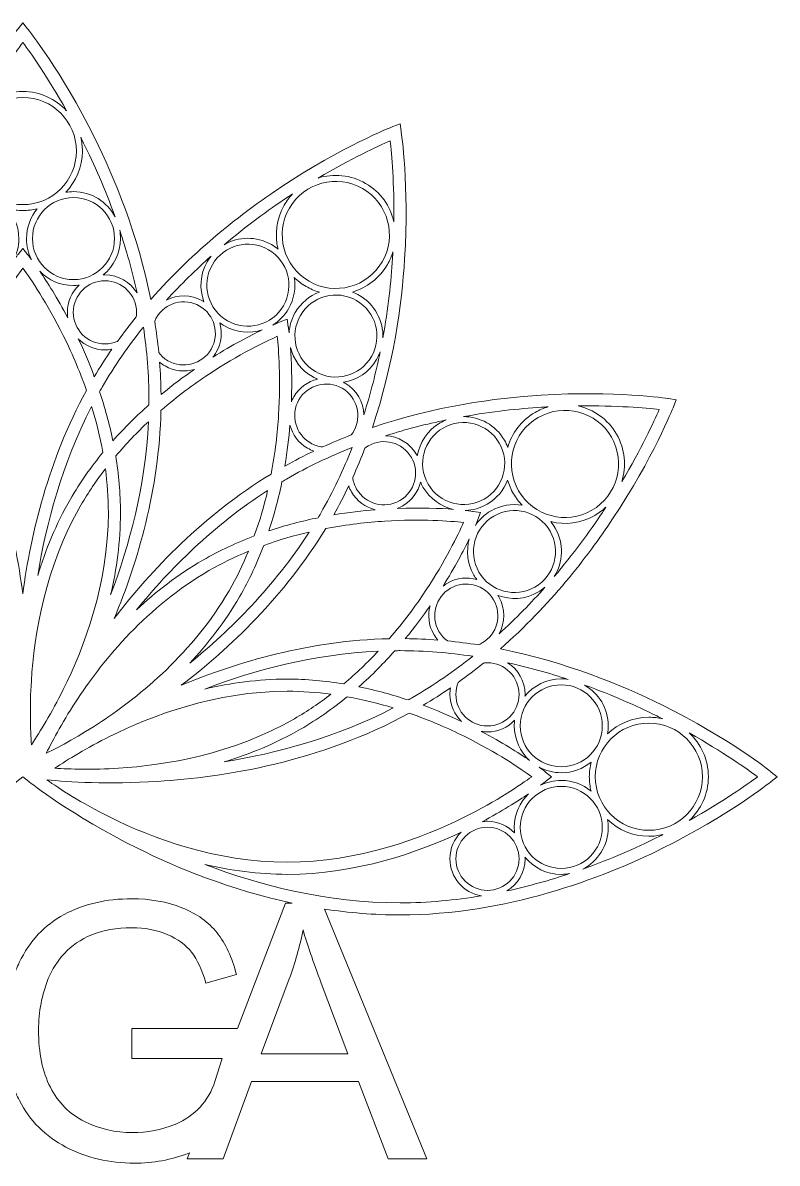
# Model space of a CAD drawing. Header units: millimetres. Extents: x -93 to 1481, y -1464 to 298.
# Drawn here: x 1068 to 1449, y -279 to 297 of the extents above; entities that cross this region are included whole.
import ezdxf

# ---------------------------------------------------------------- set-up
doc = ezdxf.new("R2010")
doc.units = ezdxf.units.MM
doc.header["$MEASUREMENT"] = 0
doc.layers.add('Layer 1', color=7, linetype='Continuous')

msp = doc.modelspace()

# ---------------------------------------------------------------- linework, layer by layer
at = {"layer": 'Layer 1', "lineweight": 0}
for points, knots in [([(1445.98, -81.58), (1445.12, -80.89), (1424.56, -64.49), (1391.06, -47.84), (1370.3, -37.53), (1341.81, -25.89), (1309.14, -19.34), (1334.16, 2.66), (1353.02, 26.99), (1365.84, 46.3), (1386.52, 77.47), (1396.13, 101.95), (1396.53, 102.98), (1396.53, 102.98), (1397.9, 106.53), (1397.9, 106.53), (1397.9, 106.53), (1394.14, 107.11), (1394.14, 107.11), (1393.05, 107.28), (1367.04, 111.21), (1329.71, 108.87), (1306.58, 107.43), (1276.08, 103.26), (1244.51, 92.6), (1255.18, 124.16), (1259.35, 154.66), (1260.79, 177.79), (1263.12, 215.13), (1259.2, 241.13), (1259.03, 242.22), (1259.03, 242.22), (1258.45, 245.99), (1258.45, 245.99), (1258.45, 245.99), (1254.9, 244.61), (1254.9, 244.61), (1253.87, 244.21), (1229.39, 234.61), (1198.22, 213.92), (1178.91, 201.1), (1154.58, 182.24), (1132.58, 157.22), (1126.03, 189.89), (1114.39, 218.39), (1104.08, 239.14), (1087.43, 272.64), (1071.02, 293.2), (1070.33, 294.06), (1070.33, 294.06), (1067.95, 297.03), (1067.95, 297.03), (1067.95, 297.03), (1065.56, 294.06), (1065.56, 294.06), (1064.87, 293.2), (1048.47, 272.64), (1031.82, 239.14), (1021.51, 218.39), (1009.87, 189.89), (1003.32, 157.22), (981.32, 182.24), (956.99, 201.1), (937.68, 213.92), (906.51, 234.61), (882.03, 244.21), (881, 244.61), (881, 244.61), (877.45, 245.99), (877.45, 245.99), (877.45, 245.99), (876.87, 242.22), (876.87, 242.22), (876.7, 241.13), (872.77, 215.13), (875.11, 177.79), (876.55, 154.66), (880.72, 124.16), (891.38, 92.6), (859.82, 103.26), (829.32, 107.43), (806.19, 108.87), (768.85, 111.21), (742.84, 107.28), (741.76, 107.11), (741.76, 107.11), (737.99, 106.53), (737.99, 106.53), (737.99, 106.53), (739.37, 102.98), (739.37, 102.98), (739.77, 101.95), (749.37, 77.47), (770.06, 46.3), (782.88, 26.99), (801.74, 2.66), (826.76, -19.34), (794.09, -25.89), (765.59, -37.53), (744.84, -47.84), (711.34, -64.49), (690.78, -80.89), (689.92, -81.58), (689.92, -81.58), (686.95, -83.97), (686.95, -83.97), (686.95, -83.97), (689.92, -86.35), (689.92, -86.35), (690.78, -87.04), (711.34, -103.45), (744.84, -120.1), (773.91, -134.54), (818.14, -151.6), (867.79, -153.61), (867.79, -153.61), (913.73, -222.32), (913.73, -222.32), (913.73, -222.32), (913.73, -277.05), (913.73, -277.05), (913.73, -277.05), (930.83, -277.05), (930.83, -277.05), (930.83, -277.05), (930.83, -222.32), (930.83, -222.32), (930.83, -222.32), (937.71, -212.38), (937.71, -212.38), (937.7, -212.95), (937.7, -213.53), (937.7, -214.12), (937.7, -225.46), (940.29, -236.21), (945.48, -246.38), (950.66, -256.55), (958.29, -264.57), (968.35, -270.44), (978.42, -276.32), (989.84, -279.26), (1002.62, -279.26), (1014.41, -279.26), (1025.4, -276.6), (1035.59, -271.28), (1045.78, -265.96), (1053.65, -258.13), (1059.2, -247.79), (1060.58, -245.22), (1061.79, -242.57), (1062.83, -239.84), (1063.8, -242.47), (1064.92, -245.03), (1066.2, -247.52), (1071.49, -257.81), (1079.32, -265.67), (1089.69, -271.1), (1100.06, -276.54), (1111.6, -279.26), (1124.29, -279.26), (1133.69, -279.26), (1142.86, -277.57), (1151.79, -274.19), (1151.93, -274.14), (1152.06, -274.08), (1152.19, -274.03), (1152.19, -274.03), (1151.03, -277.05), (1151.03, -277.05), (1151.03, -277.05), (1169.19, -277.05), (1169.19, -277.05), (1169.19, -277.05), (1183.38, -237.92), (1183.38, -237.92), (1183.38, -237.92), (1237.41, -237.92), (1237.41, -237.92), (1237.41, -237.92), (1252.49, -277.05), (1252.49, -277.05), (1252.49, -277.05), (1271.97, -277.05), (1271.97, -277.05), (1271.97, -277.05), (1220.3, -150.82), (1220.3, -150.82), (1232.58, -152.71), (1245.35, -153.8), (1258.45, -153.8), (1312, -153.8), (1360.12, -135.47), (1391.06, -120.1), (1424.56, -103.45), (1445.12, -87.04), (1445.98, -86.35), (1445.98, -86.35), (1448.95, -83.97), (1448.95, -83.97), (1448.95, -83.97), (1445.98, -81.58), (1445.98, -81.58)], [0, 0, 0, 0, 1, 1, 1, 2, 2, 2, 3, 3, 3, 4, 4, 4, 5, 5, 5, 6, 6, 6, 7, 7, 7, 8, 8, 8, 9, 9, 9, 10, 10, 10, 11, 11, 11, 12, 12, 12, 13, 13, 13, 14, 14, 14, 15, 15, 15, 16, 16, 16, 17, 17, 17, 18, 18, 18, 19, 19, 19, 20, 20, 20, 21, 21, 21, 22, 22, 22, 23, 23, 23, 24, 24, 24, 25, 25, 25, 26, 26, 26, 27, 27, 27, 28, 28, 28, 29, 29, 29, 30, 30, 30, 31, 31, 31, 32, 32, 32, 33, 33, 33, 34, 34, 34, 35, 35, 35, 36, 36, 36, 37, 37, 37, 38, 38, 38, 39, 39, 39, 40, 40, 40, 41, 41, 41, 42, 42, 42, 43, 43, 43, 44, 44, 44, 45, 45, 45, 46, 46, 46, 47, 47, 47, 48, 48, 48, 49, 49, 49, 50, 50, 50, 51, 51, 51, 52, 52, 52, 53, 53, 53, 54, 54, 54, 55, 55, 55, 56, 56, 56, 57, 57, 57, 58, 58, 58, 59, 59, 59, 60, 60, 60, 61, 61, 61, 62, 62, 62, 63, 63, 63, 64, 64, 64, 65, 65, 65, 66, 66, 66, 67, 67, 67, 67]), ([(1067.95, 287.1), (1071.95, 281.71), (1080.51, 269.59), (1090.05, 252.58), (1084.55, 258.54), (1076.68, 262.29), (1067.95, 262.29), (1059.22, 262.29), (1051.34, 258.54), (1045.84, 252.58), (1055.38, 269.59), (1063.95, 281.71), (1067.95, 287.1)], [0, 0, 0, 0, 1, 1, 1, 2, 2, 2, 3, 3, 3, 4, 4, 4, 4]), ([(1067.95, 205.14), (1053.02, 205.14), (1040.87, 217.28), (1040.87, 232.21), (1040.87, 247.14), (1053.02, 259.29), (1067.95, 259.29), (1082.88, 259.29), (1095.02, 247.14), (1095.02, 232.21), (1095.02, 217.28), (1082.88, 205.14), (1067.95, 205.14)], [0, 0, 0, 0, 1, 1, 1, 2, 2, 2, 3, 3, 3, 4, 4, 4, 4]), ([(1114.55, 199), (1110.58, 206.55), (1102.66, 211.71), (1093.54, 211.71), (1092.2, 211.71), (1090.89, 211.6), (1089.61, 211.38), (1094.81, 216.79), (1098.02, 224.13), (1098.02, 232.21), (1098.02, 234.62), (1097.73, 236.96), (1097.19, 239.21), (1097.69, 238.24), (1098.18, 237.26), (1098.67, 236.27), (1103.91, 225.72), (1109.49, 213.13), (1114.55, 199)], [0, 0, 0, 0, 1, 1, 1, 2, 2, 2, 3, 3, 3, 4, 4, 4, 5, 5, 5, 6, 6, 6, 6]), ([(1255.37, 196.44), (1253.59, 204.35), (1248.64, 211.53), (1241.08, 215.9), (1233.51, 220.27), (1224.82, 220.96), (1217.08, 218.54), (1233.85, 228.51), (1247.32, 234.72), (1253.48, 237.39), (1254.25, 230.72), (1255.61, 215.94), (1255.37, 196.44)], [0, 0, 0, 0, 1, 1, 1, 2, 2, 2, 3, 3, 3, 4, 4, 4, 4]), ([(1212.5, 166.41), (1199.57, 173.87), (1195.13, 190.46), (1202.59, 203.39), (1210.06, 216.32), (1226.65, 220.77), (1239.58, 213.3), (1252.51, 205.84), (1256.95, 189.24), (1249.49, 176.32), (1242.02, 163.39), (1225.43, 158.94), (1212.5, 166.41)], [0, 0, 0, 0, 1, 1, 1, 2, 2, 2, 3, 3, 3, 4, 4, 4, 4]), ([(1093.54, 167.26), (1082.12, 167.26), (1072.82, 176.56), (1072.82, 187.99), (1072.82, 199.42), (1082.12, 208.71), (1093.54, 208.71), (1104.97, 208.71), (1114.27, 199.42), (1114.27, 187.99), (1114.27, 176.56), (1104.97, 167.26), (1093.54, 167.26)], [0, 0, 0, 0, 1, 1, 1, 2, 2, 2, 3, 3, 3, 4, 4, 4, 4]), ([(1201.47, 208.73), (1202.39, 209.34), (1203.3, 209.94), (1204.21, 210.53), (1202.62, 208.86), (1201.2, 206.98), (1199.99, 204.89), (1195.95, 197.88), (1195.06, 189.9), (1196.87, 182.6), (1195.84, 183.47), (1194.71, 184.27), (1193.5, 184.97), (1185.88, 189.37), (1176.8, 189.04), (1169.69, 184.91), (1180.92, 194.39), (1191.83, 202.33), (1201.47, 208.73)], [0, 0, 0, 0, 1, 1, 1, 2, 2, 2, 3, 3, 3, 4, 4, 4, 5, 5, 5, 6, 6, 6, 6]), ([(1072.28, 177.48), (1071.14, 179.02), (1070.44, 179.89), (1070.33, 180.03), (1070.33, 180.03), (1067.95, 183), (1067.95, 183), (1067.95, 183), (1065.56, 180.03), (1065.56, 180.03), (1065.44, 179.87), (1064.57, 178.78), (1063.15, 176.84), (1064.92, 180.17), (1065.93, 183.96), (1065.93, 187.99), (1065.93, 193.71), (1063.9, 198.97), (1060.51, 203.07), (1062.89, 202.46), (1065.38, 202.14), (1067.95, 202.14), (1070.45, 202.14), (1072.88, 202.45), (1075.21, 203.03), (1071.84, 198.93), (1069.82, 193.69), (1069.82, 187.99), (1069.82, 184.22), (1070.71, 180.65), (1072.28, 177.48)], [0, 0, 0, 0, 1, 1, 1, 2, 2, 2, 3, 3, 3, 4, 4, 4, 5, 5, 5, 6, 6, 6, 7, 7, 7, 8, 8, 8, 9, 9, 9, 10, 10, 10, 10]), ([(1109.42, 169.67), (1109.14, 169.67), (1108.86, 169.66), (1108.58, 169.65), (1113.88, 174.01), (1117.27, 180.61), (1117.27, 187.99), (1117.27, 189.46), (1117.13, 190.89), (1116.87, 192.28), (1120.19, 182.33), (1123.21, 171.7), (1125.63, 160.53), (1122.3, 166.01), (1116.28, 169.67), (1109.42, 169.67)], [0, 0, 0, 0, 1, 1, 1, 2, 2, 2, 3, 3, 3, 4, 4, 4, 5, 5, 5, 5]), ([(1192, 182.37), (1201.9, 176.66), (1205.3, 163.96), (1199.58, 154.06), (1193.87, 144.16), (1181.17, 140.76), (1171.27, 146.48), (1161.38, 152.19), (1157.97, 164.89), (1163.69, 174.79), (1169.4, 184.68), (1182.1, 188.09), (1192, 182.37)], [0, 0, 0, 0, 1, 1, 1, 2, 2, 2, 3, 3, 3, 4, 4, 4, 4]), ([(1163.01, 179.12), (1162.31, 178.23), (1161.67, 177.29), (1161.09, 176.29), (1157.4, 169.9), (1157.03, 162.48), (1159.45, 156.06), (1159.21, 156.21), (1158.97, 156.36), (1158.73, 156.5), (1152.91, 159.86), (1146.04, 159.77), (1140.48, 156.88), (1147.86, 164.98), (1155.47, 172.39), (1163.01, 179.12)], [0, 0, 0, 0, 1, 1, 1, 2, 2, 2, 3, 3, 3, 4, 4, 4, 5, 5, 5, 5]), ([(1249.79, 137.78), (1250.13, 146.31), (1245.85, 154.75), (1237.96, 159.3), (1236.8, 159.97), (1235.6, 160.53), (1234.38, 160.98), (1241.59, 163.06), (1248.04, 167.82), (1252.09, 174.82), (1253.29, 176.9), (1254.21, 179.07), (1254.86, 181.29), (1254.81, 180.2), (1254.74, 179.11), (1254.67, 178.01), (1253.94, 166.25), (1252.48, 152.55), (1249.79, 137.78)], [0, 0, 0, 0, 1, 1, 1, 2, 2, 2, 3, 3, 3, 4, 4, 4, 5, 5, 5, 6, 6, 6, 6]), ([(1035.82, 111.22), (1039.49, 121.78), (1043.63, 131.16), (1047.48, 138.94), (1055.7, 155.49), (1063.99, 167.6), (1067.95, 173.03), (1071.9, 167.6), (1080.2, 155.49), (1088.41, 138.94), (1092.27, 131.16), (1096.4, 121.78), (1100.08, 111.22), (1080.88, 76.14), (1071.95, 38.94), (1067.95, 8.46), (1063.95, 38.94), (1055.02, 76.14), (1035.82, 111.22)], [0, 0, 0, 0, 1, 1, 1, 2, 2, 2, 3, 3, 3, 4, 4, 4, 5, 5, 5, 6, 6, 6, 6]), ([(1090.46, 150.71), (1090.46, 149.78), (1090.53, 148.86), (1090.66, 147.97), (1085.36, 157.96), (1080.3, 165.95), (1076.56, 171.45), (1080.87, 167.02), (1086.89, 164.26), (1093.54, 164.26), (1094.5, 164.26), (1095.43, 164.33), (1096.36, 164.44), (1092.73, 160.98), (1090.46, 156.11), (1090.46, 150.71)], [0, 0, 0, 0, 1, 1, 1, 2, 2, 2, 3, 3, 3, 4, 4, 4, 5, 5, 5, 5]), ([(1205.03, 168.33), (1206.78, 166.62), (1208.78, 165.09), (1211, 163.81), (1213.17, 162.56), (1215.43, 161.61), (1217.74, 160.95), (1212.77, 159.08), (1208.4, 155.56), (1205.55, 150.62), (1203.66, 147.35), (1202.65, 143.82), (1202.43, 140.29), (1202.21, 142.19), (1202.04, 143.29), (1202.01, 143.47), (1202.01, 143.47), (1201.43, 147.23), (1201.43, 147.23), (1201.43, 147.23), (1197.88, 145.85), (1197.88, 145.85), (1197.7, 145.78), (1196.4, 145.27), (1194.2, 144.3), (1197.4, 146.29), (1200.17, 149.07), (1202.18, 152.56), (1205.04, 157.52), (1205.91, 163.09), (1205.03, 168.33)], [0, 0, 0, 0, 1, 1, 1, 2, 2, 2, 3, 3, 3, 4, 4, 4, 5, 5, 5, 6, 6, 6, 7, 7, 7, 8, 8, 8, 9, 9, 9, 10, 10, 10, 10]), ([(1125.23, 148.52), (1121.98, 144.51), (1118.8, 140.35), (1115.72, 136.05), (1113.79, 135.21), (1111.66, 134.75), (1109.42, 134.75), (1100.62, 134.75), (1093.46, 141.91), (1093.46, 150.71), (1093.46, 159.51), (1100.62, 166.67), (1109.42, 166.67), (1118.22, 166.67), (1125.38, 159.51), (1125.38, 150.71), (1125.38, 149.97), (1125.33, 149.24), (1125.23, 148.52)], [0, 0, 0, 0, 1, 1, 1, 2, 2, 2, 3, 3, 3, 4, 4, 4, 5, 5, 5, 6, 6, 6, 6]), ([(1215.73, 120.81), (1205.83, 126.52), (1202.43, 139.22), (1208.15, 149.12), (1213.86, 159.02), (1226.56, 162.42), (1236.46, 156.7), (1246.35, 150.99), (1249.76, 138.29), (1244.04, 128.39), (1238.33, 118.5), (1225.63, 115.09), (1215.73, 120.81)], [0, 0, 0, 0, 1, 1, 1, 2, 2, 2, 3, 3, 3, 4, 4, 4, 4]), ([(1163.07, 132.1), (1158.67, 124.47), (1148.89, 121.85), (1141.27, 126.25), (1139.4, 127.33), (1137.83, 128.74), (1136.6, 130.35), (1136.07, 135.75), (1135.38, 141.06), (1134.55, 146.29), (1134.8, 146.89), (1135.09, 147.48), (1135.43, 148.06), (1139.83, 155.68), (1149.61, 158.3), (1157.23, 153.9), (1164.85, 149.5), (1167.47, 139.72), (1163.07, 132.1)], [0, 0, 0, 0, 1, 1, 1, 2, 2, 2, 3, 3, 3, 4, 4, 4, 5, 5, 5, 6, 6, 6, 6]), ([(1167.42, 145.43), (1168.17, 144.88), (1168.95, 144.35), (1169.77, 143.88), (1175.77, 140.42), (1182.66, 139.88), (1188.78, 141.81), (1182.68, 138.89), (1173.93, 134.34), (1163.87, 128.01), (1164.53, 128.81), (1165.14, 129.67), (1165.67, 130.6), (1168.37, 135.27), (1168.84, 140.62), (1167.42, 145.43)], [0, 0, 0, 0, 1, 1, 1, 2, 2, 2, 3, 3, 3, 4, 4, 4, 5, 5, 5, 5]), ([(1131.66, 106.53), (1131.66, 105.67), (1131.66, 104.81), (1131.65, 103.94), (1125.55, 98.54), (1119.38, 92.5), (1113.44, 85.83), (1111.64, 94.58), (1109.32, 102.89), (1106.74, 110.62), (1107.16, 111.37), (1107.59, 112.12), (1108.02, 112.87), (1114.31, 123.77), (1121.36, 133.89), (1128.83, 143.24), (1130.62, 131.41), (1131.66, 119.12), (1131.66, 106.53)], [0, 0, 0, 0, 1, 1, 1, 2, 2, 2, 3, 3, 3, 4, 4, 4, 5, 5, 5, 6, 6, 6, 6]), ([(1137.72, 101.13), (1146.18, 108.45), (1154.45, 114.5), (1161.68, 119.31), (1177.07, 129.53), (1190.31, 135.88), (1196.45, 138.6), (1197.16, 131.92), (1198.29, 117.28), (1197.13, 98.84), (1196.58, 90.18), (1195.47, 79.99), (1193.36, 69), (1159.2, 48.23), (1132.87, 20.48), (1114.16, -3.92), (1125.94, 24.48), (1136.81, 61.16), (1137.72, 101.13)], [0, 0, 0, 0, 1, 1, 1, 2, 2, 2, 3, 3, 3, 4, 4, 4, 5, 5, 5, 6, 6, 6, 6]), ([(1095.98, 137.35), (1099.42, 133.89), (1104.17, 131.75), (1109.42, 131.75), (1110.62, 131.75), (1111.8, 131.87), (1112.94, 132.08), (1109.86, 127.6), (1106.89, 122.98), (1104.06, 118.2), (1101.45, 125.2), (1098.69, 131.62), (1095.98, 137.35)], [0, 0, 0, 0, 1, 1, 1, 2, 2, 2, 3, 3, 3, 4, 4, 4, 4]), ([(1203.58, 105.54), (1203.99, 116.85), (1203.61, 126.29), (1203.11, 132.93), (1204.63, 126.94), (1208.47, 121.54), (1214.23, 118.21), (1215.06, 117.73), (1215.9, 117.32), (1216.75, 116.95), (1211.88, 115.77), (1207.48, 112.69), (1204.78, 108.02), (1204.32, 107.21), (1203.92, 106.38), (1203.58, 105.54)], [0, 0, 0, 0, 1, 1, 1, 2, 2, 2, 3, 3, 3, 4, 4, 4, 5, 5, 5, 5]), ([(1240.16, 98.93), (1240.01, 105.34), (1236.63, 111.53), (1230.68, 114.96), (1230.44, 115.1), (1230.19, 115.23), (1229.95, 115.36), (1236.72, 116.48), (1242.95, 120.5), (1246.64, 126.89), (1247.37, 128.16), (1247.97, 129.47), (1248.44, 130.81), (1246.34, 120.53), (1243.64, 109.81), (1240.16, 98.93)], [0, 0, 0, 0, 1, 1, 1, 2, 2, 2, 3, 3, 3, 4, 4, 4, 5, 5, 5, 5]), ([(1154.6, 121.9), (1149.32, 118.25), (1143.62, 114.01), (1137.76, 109.17), (1137.69, 114.71), (1137.44, 120.19), (1137.01, 125.6), (1137.86, 124.88), (1138.78, 124.23), (1139.77, 123.66), (1144.44, 120.96), (1149.79, 120.49), (1154.6, 121.9)], [0, 0, 0, 0, 1, 1, 1, 2, 2, 2, 3, 3, 3, 4, 4, 4, 4]), ([(1235.03, 90.55), (1234.66, 89.91), (1234.24, 89.31), (1233.8, 88.74), (1228.98, 86.88), (1224.15, 84.87), (1219.33, 82.68), (1217.24, 82.93), (1215.16, 83.59), (1213.22, 84.71), (1205.6, 89.11), (1202.98, 98.89), (1207.38, 106.52), (1211.78, 114.14), (1221.56, 116.76), (1229.18, 112.36), (1236.81, 107.96), (1239.43, 98.18), (1235.03, 90.55)], [0, 0, 0, 0, 1, 1, 1, 2, 2, 2, 3, 3, 3, 4, 4, 4, 5, 5, 5, 6, 6, 6, 6]), ([(1318.32, 60.58), (1310.86, 73.51), (1315.3, 90.11), (1328.23, 97.57), (1341.16, 105.03), (1357.75, 100.59), (1365.22, 87.66), (1372.68, 74.73), (1368.24, 58.14), (1355.31, 50.67), (1342.38, 43.21), (1325.79, 47.66), (1318.32, 60.58)], [0, 0, 0, 0, 1, 1, 1, 2, 2, 2, 3, 3, 3, 4, 4, 4, 4]), ([(1108.36, 79.86), (1102.47, 72.68), (1096.9, 64.83), (1091.97, 56.29), (1084.66, 43.63), (1079.35, 30.49), (1075.49, 17.75), (1079.73, 43.98), (1087.77, 74.16), (1102.71, 103.14), (1104.95, 95.81), (1106.9, 88.01), (1108.36, 79.86)], [0, 0, 0, 0, 1, 1, 1, 2, 2, 2, 3, 3, 3, 4, 4, 4, 4]), ([(1329.93, 102.76), (1331.03, 102.83), (1332.12, 102.89), (1333.21, 102.95), (1330.99, 102.29), (1328.82, 101.37), (1326.73, 100.17), (1319.72, 96.12), (1314.96, 89.65), (1312.89, 82.42), (1312.42, 83.7), (1311.85, 84.95), (1311.15, 86.16), (1306.75, 93.79), (1298.72, 98.04), (1290.49, 98.02), (1304.96, 100.61), (1318.38, 102.03), (1329.93, 102.76)], [0, 0, 0, 0, 1, 1, 1, 2, 2, 2, 3, 3, 3, 4, 4, 4, 5, 5, 5, 6, 6, 6, 6]), ([(1389.3, 101.57), (1386.64, 95.41), (1380.42, 81.93), (1370.46, 65.16), (1372.88, 72.91), (1372.18, 81.6), (1367.82, 89.16), (1363.45, 96.72), (1356.27, 101.67), (1348.36, 103.45), (1367.86, 103.69), (1382.64, 102.34), (1389.3, 101.57)], [0, 0, 0, 0, 1, 1, 1, 2, 2, 2, 3, 3, 3, 4, 4, 4, 4]), ([(1114.87, 78.12), (1120.21, 84.45), (1125.8, 90.22), (1131.4, 95.45), (1129.85, 62.88), (1121.72, 32.72), (1112.28, 7.9), (1115.31, 20.86), (1117.27, 34.89), (1117.27, 49.51), (1117.27, 59.37), (1116.38, 68.95), (1114.87, 78.12)], [0, 0, 0, 0, 1, 1, 1, 2, 2, 2, 3, 3, 3, 4, 4, 4, 4]), ([(1202.88, 93.68), (1204.13, 88.97), (1207.18, 84.74), (1211.72, 82.11), (1212.76, 81.51), (1213.84, 81.02), (1214.94, 80.64), (1210.03, 78.3), (1205.15, 75.78), (1200.31, 73.06), (1201.55, 80.42), (1202.36, 87.37), (1202.88, 93.68)], [0, 0, 0, 0, 1, 1, 1, 2, 2, 2, 3, 3, 3, 4, 4, 4, 4]), ([(1278.74, 94.85), (1272.35, 91.16), (1268.32, 84.92), (1267.2, 78.15), (1267.07, 78.4), (1266.94, 78.65), (1266.8, 78.89), (1263.44, 84.71), (1257.44, 88.07), (1251.18, 88.35), (1261.63, 91.67), (1271.92, 94.29), (1281.82, 96.34), (1280.77, 95.92), (1279.74, 95.43), (1278.74, 94.85)], [0, 0, 0, 0, 1, 1, 1, 2, 2, 2, 3, 3, 3, 4, 4, 4, 5, 5, 5, 5]), ([(1300.96, 56.35), (1291.07, 50.64), (1278.37, 54.04), (1272.65, 63.94), (1266.94, 73.84), (1270.34, 86.54), (1280.24, 92.25), (1290.14, 97.96), (1302.84, 94.56), (1308.55, 84.66), (1314.26, 74.77), (1310.86, 62.07), (1300.96, 56.35)], [0, 0, 0, 0, 1, 1, 1, 2, 2, 2, 3, 3, 3, 4, 4, 4, 4]), ([(1258.36, 55.59), (1250.74, 51.19), (1240.96, 53.81), (1236.56, 61.43), (1235.48, 63.3), (1234.82, 65.3), (1234.56, 67.31), (1236.8, 72.25), (1238.86, 77.2), (1240.75, 82.14), (1241.27, 82.53), (1241.82, 82.9), (1242.4, 83.23), (1250.02, 87.64), (1259.8, 85.01), (1264.2, 77.39), (1268.6, 69.77), (1265.98, 59.99), (1258.36, 55.59)], [0, 0, 0, 0, 1, 1, 1, 2, 2, 2, 3, 3, 3, 4, 4, 4, 5, 5, 5, 6, 6, 6, 6]), ([(1198.84, 65.15), (1199.58, 65.59), (1200.32, 66.03), (1201.07, 66.46), (1211.97, 72.76), (1223.14, 77.99), (1234.27, 82.36), (1229.91, 71.22), (1224.67, 60.05), (1218.38, 49.15), (1217.95, 48.4), (1217.51, 47.66), (1217.07, 46.92), (1209.08, 45.29), (1200.73, 43.15), (1192.25, 40.33), (1195.06, 48.81), (1197.21, 57.17), (1198.84, 65.15)], [0, 0, 0, 0, 1, 1, 1, 2, 2, 2, 3, 3, 3, 4, 4, 4, 5, 5, 5, 6, 6, 6, 6]), ([(1072.25, -35.58), (1073.72, -12.29), (1079.26, 22.03), (1097.27, 53.23), (1101.05, 59.78), (1105.23, 65.92), (1109.65, 71.65), (1110.6, 64.48), (1111.15, 57.07), (1111.15, 49.51), (1111.15, 13.48), (1098.79, -19.01), (1088.41, -39.91), (1082.54, -51.75), (1076.63, -61.31), (1072.28, -67.79), (1071.76, -60.01), (1071.42, -48.77), (1072.25, -35.58)], [0, 0, 0, 0, 1, 1, 1, 2, 2, 2, 3, 3, 3, 4, 4, 4, 5, 5, 5, 6, 6, 6, 6]), ([(1268.8, 64.96), (1269.16, 64.11), (1269.58, 63.26), (1270.05, 62.44), (1273.51, 56.45), (1279.21, 52.54), (1285.49, 51.15), (1278.74, 51.67), (1268.89, 52.1), (1257.01, 51.65), (1257.98, 52.01), (1258.94, 52.45), (1259.86, 52.99), (1264.53, 55.69), (1267.62, 60.09), (1268.8, 64.96)], [0, 0, 0, 0, 1, 1, 1, 2, 2, 2, 3, 3, 3, 4, 4, 4, 5, 5, 5, 5]), ([(1315.72, 59.08), (1316.98, 56.92), (1318.46, 54.97), (1320.13, 53.24), (1314.9, 54.11), (1309.35, 53.24), (1304.41, 50.39), (1301.14, 48.51), (1298.5, 45.95), (1296.54, 43.01), (1297.3, 44.76), (1297.71, 45.8), (1297.77, 45.96), (1297.77, 45.96), (1299.15, 49.51), (1299.15, 49.51), (1299.15, 49.51), (1295.38, 50.1), (1295.38, 50.1), (1295.19, 50.13), (1293.81, 50.33), (1291.42, 50.6), (1295.19, 50.72), (1298.98, 51.74), (1302.46, 53.76), (1307.42, 56.62), (1310.95, 61.01), (1312.81, 65.99), (1313.48, 63.63), (1314.44, 61.31), (1315.72, 59.08)], [0, 0, 0, 0, 1, 1, 1, 2, 2, 2, 3, 3, 3, 4, 4, 4, 5, 5, 5, 6, 6, 6, 7, 7, 7, 8, 8, 8, 9, 9, 9, 10, 10, 10, 10]), ([(1184.86, 37.71), (1176.17, 34.43), (1167.42, 30.41), (1158.89, 25.49), (1146.22, 18.18), (1135.05, 9.46), (1125.34, 0.35), (1142.12, 20.94), (1164.18, 43.06), (1191.61, 60.69), (1189.88, 53.23), (1187.67, 45.5), (1184.86, 37.71)], [0, 0, 0, 0, 1, 1, 1, 2, 2, 2, 3, 3, 3, 4, 4, 4, 4]), ([(1233.96, 59.93), (1236.65, 55.26), (1241.05, 52.17), (1245.92, 50.99), (1239.53, 50.48), (1232.47, 49.65), (1224.97, 48.39), (1227.69, 53.22), (1230.21, 58.09), (1232.54, 62.99), (1232.92, 61.95), (1233.38, 60.92), (1233.96, 59.93)], [0, 0, 0, 0, 1, 1, 1, 2, 2, 2, 3, 3, 3, 4, 4, 4, 4]), ([(1298.32, 19.48), (1292.61, 29.38), (1296.01, 42.08), (1305.91, 47.79), (1315.8, 53.51), (1328.5, 50.1), (1334.22, 40.21), (1339.93, 30.31), (1336.53, 17.61), (1326.63, 11.9), (1316.73, 6.18), (1304.03, 9.58), (1298.32, 19.48)], [0, 0, 0, 0, 1, 1, 1, 2, 2, 2, 3, 3, 3, 4, 4, 4, 4]), ([(1336.3, 17.15), (1340.86, 24.37), (1341.37, 33.82), (1336.82, 41.71), (1336.15, 42.87), (1335.39, 43.95), (1334.56, 44.95), (1341.85, 43.15), (1349.81, 44.04), (1356.81, 48.08), (1358.89, 49.28), (1360.77, 50.7), (1362.45, 52.29), (1361.86, 51.38), (1361.26, 50.47), (1360.65, 49.55), (1354.13, 39.74), (1346.02, 28.6), (1336.3, 17.15)], [0, 0, 0, 0, 1, 1, 1, 2, 2, 2, 3, 3, 3, 4, 4, 4, 5, 5, 5, 6, 6, 6, 6]), ([(1220.92, 41.45), (1231.91, 43.55), (1242.1, 44.66), (1250.76, 45.21), (1269.2, 46.37), (1283.84, 45.24), (1290.52, 44.53), (1287.79, 38.39), (1281.45, 25.15), (1271.23, 9.76), (1266.42, 2.53), (1260.36, -5.74), (1253.05, -14.2), (1213.07, -15.11), (1176.39, -25.97), (1148, -37.75), (1172.39, -19.05), (1200.14, 7.28), (1220.92, 41.45)], [0, 0, 0, 0, 1, 1, 1, 2, 2, 2, 3, 3, 3, 4, 4, 4, 5, 5, 5, 6, 6, 6, 6]), ([(1189.63, 32.95), (1197.42, 35.75), (1205.14, 37.96), (1212.6, 39.69), (1194.98, 12.26), (1172.86, -9.79), (1152.27, -26.57), (1161.38, -16.86), (1170.09, -5.69), (1177.41, 6.97), (1182.33, 15.5), (1186.35, 24.25), (1189.63, 32.95)], [0, 0, 0, 0, 1, 1, 1, 2, 2, 2, 3, 3, 3, 4, 4, 4, 4]), ([(1293.45, 36.29), (1291.77, 30.34), (1292.4, 23.75), (1295.72, 17.98), (1296.2, 17.16), (1296.72, 16.38), (1297.28, 15.63), (1292.47, 17.05), (1287.11, 16.58), (1282.44, 13.88), (1281.63, 13.41), (1280.88, 12.89), (1280.17, 12.33), (1286.17, 21.92), (1290.56, 30.29), (1293.45, 36.29)], [0, 0, 0, 0, 1, 1, 1, 2, 2, 2, 3, 3, 3, 4, 4, 4, 5, 5, 5, 5]), ([(1095.87, -44.22), (1108.79, -24.78), (1130.74, 2.17), (1161.95, 20.19), (1168.49, 23.97), (1175.18, 27.19), (1181.87, 29.95), (1179.11, 23.26), (1175.89, 16.58), (1172.11, 10.03), (1154.09, -21.18), (1127.14, -43.13), (1107.7, -56.05), (1096.7, -63.36), (1086.79, -68.68), (1079.8, -72.12), (1083.23, -65.13), (1088.56, -55.22), (1095.87, -44.22)], [0, 0, 0, 0, 1, 1, 1, 2, 2, 2, 3, 3, 3, 4, 4, 4, 5, 5, 5, 6, 6, 6, 6]), ([(1299.9, -16.37), (1299.26, -16.74), (1298.6, -17.06), (1297.93, -17.33), (1292.83, -16.52), (1287.64, -15.85), (1282.37, -15.33), (1280.68, -14.07), (1279.22, -12.46), (1278.1, -10.52), (1273.7, -2.9), (1276.32, 6.88), (1283.94, 11.28), (1291.56, 15.68), (1301.35, 13.06), (1305.75, 5.44), (1310.15, -2.18), (1307.53, -11.97), (1299.9, -16.37)], [0, 0, 0, 0, 1, 1, 1, 2, 2, 2, 3, 3, 3, 4, 4, 4, 5, 5, 5, 6, 6, 6, 6]), ([(1308.54, -11.67), (1311.61, -6.05), (1311.78, 0.99), (1308.34, 6.94), (1308.2, 7.18), (1308.06, 7.42), (1307.91, 7.65), (1314.33, 5.24), (1321.74, 5.61), (1328.13, 9.3), (1329.4, 10.03), (1330.57, 10.87), (1331.65, 11.79), (1324.69, 3.93), (1316.99, -3.99), (1308.54, -11.67)], [0, 0, 0, 0, 1, 1, 1, 2, 2, 2, 3, 3, 3, 4, 4, 4, 5, 5, 5, 5]), ([(1275.5, -12.02), (1276.1, -13.07), (1276.79, -14.03), (1277.55, -14.91), (1272.13, -14.48), (1266.64, -14.22), (1261.09, -14.16), (1265.85, -8.4), (1270.02, -2.79), (1273.63, 2.41), (1272.36, -2.29), (1272.88, -7.48), (1275.5, -12.02)], [0, 0, 0, 0, 1, 1, 1, 2, 2, 2, 3, 3, 3, 4, 4, 4, 4]), ([(1247.37, -20.52), (1242.14, -26.12), (1236.36, -31.71), (1230.04, -37.05), (1220.87, -35.54), (1211.28, -34.64), (1201.43, -34.64), (1186.81, -34.64), (1172.78, -36.61), (1159.82, -39.64), (1184.64, -30.2), (1214.8, -22.07), (1247.37, -20.52)], [0, 0, 0, 0, 1, 1, 1, 2, 2, 2, 3, 3, 3, 4, 4, 4, 4]), ([(1237.74, -38.47), (1244.42, -32.54), (1250.46, -26.37), (1255.86, -20.27), (1256.72, -20.26), (1257.58, -20.25), (1258.45, -20.25), (1271.04, -20.25), (1283.32, -21.3), (1295.15, -23.09), (1285.8, -30.55), (1275.69, -37.6), (1264.78, -43.9), (1264.04, -44.33), (1263.29, -44.75), (1262.53, -45.18), (1254.81, -42.59), (1246.5, -40.27), (1237.74, -38.47)], [0, 0, 0, 0, 1, 1, 1, 2, 2, 2, 3, 3, 3, 4, 4, 4, 5, 5, 5, 6, 6, 6, 6]), ([(1302.63, -26.39), (1311.43, -26.39), (1318.59, -33.55), (1318.59, -42.35), (1318.59, -51.16), (1311.43, -58.32), (1302.63, -58.32), (1293.83, -58.32), (1286.67, -51.16), (1286.67, -42.35), (1286.67, -40.2), (1287.1, -38.14), (1287.88, -36.26), (1292.29, -33.11), (1296.55, -29.85), (1300.65, -26.52), (1301.3, -26.44), (1301.96, -26.39), (1302.63, -26.39)], [0, 0, 0, 0, 1, 1, 1, 2, 2, 2, 3, 3, 3, 4, 4, 4, 5, 5, 5, 6, 6, 6, 6]), ([(1321.57, -43.19), (1321.58, -42.91), (1321.59, -42.64), (1321.59, -42.35), (1321.59, -35.64), (1318.08, -29.73), (1312.79, -26.36), (1323.5, -28.7), (1333.72, -31.58), (1343.32, -34.75), (1342.2, -34.59), (1341.07, -34.5), (1339.91, -34.5), (1332.53, -34.5), (1325.92, -37.89), (1321.57, -43.19)], [0, 0, 0, 0, 1, 1, 1, 2, 2, 2, 3, 3, 3, 4, 4, 4, 5, 5, 5, 5]), ([(1283.97, -39), (1283.77, -40.09), (1283.67, -41.21), (1283.67, -42.35), (1283.67, -47.75), (1285.93, -52.62), (1289.56, -56.08), (1283.76, -53.33), (1277.24, -50.51), (1270.12, -47.85), (1274.88, -45.03), (1279.5, -42.07), (1283.97, -39)], [0, 0, 0, 0, 1, 1, 1, 2, 2, 2, 3, 3, 3, 4, 4, 4, 4]), ([(1339.91, -78.95), (1328.48, -78.95), (1319.18, -69.66), (1319.18, -58.23), (1319.18, -46.8), (1328.48, -37.5), (1339.91, -37.5), (1351.33, -37.5), (1360.63, -46.8), (1360.63, -58.23), (1360.63, -69.66), (1351.33, -78.95), (1339.91, -78.95)], [0, 0, 0, 0, 1, 1, 1, 2, 2, 2, 3, 3, 3, 4, 4, 4, 4]), ([(1391.13, -54.72), (1388.88, -54.19), (1386.54, -53.89), (1384.13, -53.89), (1376.03, -53.89), (1368.68, -57.12), (1363.27, -62.34), (1363.5, -61), (1363.63, -59.63), (1363.63, -58.23), (1363.63, -49.43), (1358.81, -41.73), (1351.67, -37.64), (1365.5, -42.62), (1377.83, -48.1), (1388.19, -53.25), (1389.18, -53.74), (1390.16, -54.23), (1391.13, -54.72)], [0, 0, 0, 0, 1, 1, 1, 2, 2, 2, 3, 3, 3, 4, 4, 4, 5, 5, 5, 6, 6, 6, 6]), ([(1201.43, -40.76), (1208.99, -40.76), (1216.39, -41.31), (1223.57, -42.27), (1217.83, -46.69), (1211.7, -50.86), (1205.15, -54.64), (1173.94, -72.66), (1139.63, -78.19), (1116.33, -79.66), (1103.15, -80.49), (1091.91, -80.15), (1084.13, -79.63), (1090.61, -75.29), (1100.17, -69.38), (1112, -63.51), (1132.91, -53.13), (1165.4, -40.76), (1201.43, -40.76)], [0, 0, 0, 0, 1, 1, 1, 2, 2, 2, 3, 3, 3, 4, 4, 4, 5, 5, 5, 6, 6, 6, 6]), ([(1208.21, -59.94), (1216.74, -55.02), (1224.59, -49.45), (1231.78, -43.56), (1239.93, -45.02), (1247.73, -46.97), (1255.05, -49.21), (1226.08, -64.15), (1195.89, -72.19), (1169.67, -76.42), (1182.41, -72.57), (1195.55, -67.25), (1208.21, -59.94)], [0, 0, 0, 0, 1, 1, 1, 2, 2, 2, 3, 3, 3, 4, 4, 4, 4]), ([(1136.15, -86.31), (1169.47, -84.23), (1218.06, -76.51), (1263.13, -51.84), (1273.7, -55.51), (1283.08, -59.65), (1290.86, -63.51), (1307.41, -71.72), (1319.52, -80.01), (1324.95, -83.97), (1319.52, -87.92), (1307.41, -96.22), (1290.86, -104.43), (1269.95, -114.81), (1237.47, -127.17), (1201.43, -127.17), (1165.4, -127.17), (1132.91, -114.81), (1112, -104.43), (1097.42, -97.19), (1086.28, -89.89), (1080.13, -85.55), (1090.81, -86.6), (1110.88, -87.89), (1136.15, -86.31)], [0, 0, 0, 0, 1, 1, 1, 2, 2, 2, 3, 3, 3, 4, 4, 4, 5, 5, 5, 6, 6, 6, 7, 7, 7, 8, 8, 8, 8]), ([(1302.63, -61.32), (1308.02, -61.32), (1312.9, -59.05), (1316.35, -55.42), (1316.24, -56.34), (1316.18, -57.28), (1316.18, -58.23), (1316.18, -65.15), (1319.16, -71.38), (1323.9, -75.72), (1318.32, -71.9), (1310, -66.6), (1299.49, -61.05), (1300.51, -61.22), (1301.56, -61.32), (1302.63, -61.32)], [0, 0, 0, 0, 1, 1, 1, 2, 2, 2, 3, 3, 3, 4, 4, 4, 5, 5, 5, 5]), ([(1357.06, -83.97), (1357.06, -69.04), (1369.2, -56.89), (1384.13, -56.89), (1399.06, -56.89), (1411.21, -69.04), (1411.21, -83.97), (1411.21, -98.9), (1399.06, -111.04), (1384.13, -111.04), (1369.2, -111.04), (1357.06, -98.9), (1357.06, -83.97)], [0, 0, 0, 0, 1, 1, 1, 2, 2, 2, 3, 3, 3, 4, 4, 4, 4]), ([(1404.5, -106.07), (1410.46, -100.57), (1414.21, -92.7), (1414.21, -83.97), (1414.21, -75.24), (1410.46, -67.36), (1404.5, -61.86), (1421.51, -71.4), (1433.63, -79.97), (1439.02, -83.97), (1433.63, -87.97), (1421.51, -96.53), (1404.5, -106.07)], [0, 0, 0, 0, 1, 1, 1, 2, 2, 2, 3, 3, 3, 4, 4, 4, 4]), ([(1354.95, -91.23), (1350.85, -87.86), (1345.61, -85.84), (1339.91, -85.84), (1336.14, -85.84), (1332.57, -86.73), (1329.4, -88.3), (1330.94, -87.16), (1331.81, -86.46), (1331.95, -86.35), (1331.95, -86.35), (1334.91, -83.97), (1334.91, -83.97), (1334.91, -83.97), (1331.95, -81.58), (1331.95, -81.58), (1331.79, -81.46), (1330.7, -80.59), (1328.76, -79.17), (1332.09, -80.94), (1335.88, -81.95), (1339.91, -81.95), (1345.63, -81.95), (1350.89, -79.92), (1354.99, -76.53), (1354.38, -78.91), (1354.06, -81.4), (1354.06, -83.97), (1354.06, -86.47), (1354.37, -88.9), (1354.95, -91.23)], [0, 0, 0, 0, 1, 1, 1, 2, 2, 2, 3, 3, 3, 4, 4, 4, 5, 5, 5, 6, 6, 6, 7, 7, 7, 8, 8, 8, 9, 9, 9, 10, 10, 10, 10]), ([(1176.35, -211.12), (1176.35, -211.12), (1123.06, -211.21), (1123.06, -211.21), (1123.06, -211.21), (1123.06, -226.37), (1123.06, -226.37), (1123.06, -226.37), (1168.61, -226.37), (1168.61, -226.37), (1168.61, -226.37), (1164.98, -237.92), (1164.98, -237.92), (1161.91, -247.68), (1154.69, -255.62), (1145.22, -259.47), (1145.15, -259.5), (1145.08, -259.53), (1145, -259.56), (1137.95, -262.41), (1130.73, -263.83), (1123.32, -263.83), (1114.8, -263.83), (1106.75, -261.95), (1099.17, -258.19), (1091.59, -254.43), (1085.81, -248.67), (1081.85, -240.91), (1077.88, -233.16), (1075.9, -223.52), (1075.9, -212), (1075.9, -202.66), (1077.54, -193.99), (1080.83, -186), (1082.77, -181.36), (1085.49, -177.1), (1088.99, -173.22), (1092.48, -169.34), (1097.08, -166.21), (1102.78, -163.83), (1108.48, -161.45), (1115.24, -160.26), (1123.06, -160.26), (1129.58, -160.26), (1135.51, -161.39), (1140.86, -163.65), (1146.21, -165.92), (1150.32, -168.93), (1153.2, -172.69), (1156.08, -176.45), (1158.49, -181.62), (1160.43, -188.2), (1160.43, -188.2), (1175.86, -183.97), (1175.86, -183.97), (1173.62, -175.28), (1170.36, -168.22), (1166.07, -162.82), (1161.78, -157.41), (1155.86, -153.19), (1148.31, -150.17), (1140.76, -147.14), (1132.31, -145.63), (1122.97, -145.63), (1110.1, -145.63), (1098.73, -148.27), (1088.86, -153.56), (1078.98, -158.85), (1071.42, -166.95), (1066.16, -177.85), (1064.95, -180.35), (1063.89, -182.9), (1062.95, -185.5), (1061.99, -182.9), (1060.88, -180.38), (1059.62, -177.93), (1054.34, -167.74), (1046.67, -159.79), (1036.61, -154.09), (1026.54, -148.39), (1015.24, -145.54), (1002.71, -145.54), (995.31, -145.54), (988.45, -146.45), (982.1, -148.26), (982.1, -148.26), (982.4, -147.83), (982.4, -147.83), (982.4, -147.83), (962.48, -147.83), (962.48, -147.83), (962.48, -147.83), (937.44, -185.82), (937.44, -185.82), (931.92, -194.28), (927.22, -201.9), (923.34, -208.65), (919.29, -201.37), (914.91, -194.08), (910.21, -186.79), (910.21, -186.79), (888.47, -153.55), (888.47, -153.55), (937.57, -151.28), (981.26, -134.41), (1010.06, -120.1), (1043.56, -103.45), (1064.12, -87.04), (1064.98, -86.35), (1064.98, -86.35), (1067.95, -83.97), (1067.95, -83.97), (1067.95, -83.97), (1070.92, -86.35), (1070.92, -86.35), (1071.78, -87.04), (1092.34, -103.45), (1125.84, -120.1), (1145.8, -130.02), (1172.92, -141.17), (1204.03, -147.83), (1204.03, -147.83), (1200.66, -147.83), (1200.66, -147.83), (1200.66, -147.83), (1176.35, -211.12), (1176.35, -211.12)], [0, 0, 0, 0, 1, 1, 1, 2, 2, 2, 3, 3, 3, 4, 4, 4, 5, 5, 5, 6, 6, 6, 7, 7, 7, 8, 8, 8, 9, 9, 9, 10, 10, 10, 11, 11, 11, 12, 12, 12, 13, 13, 13, 14, 14, 14, 15, 15, 15, 16, 16, 16, 17, 17, 17, 18, 18, 18, 19, 19, 19, 20, 20, 20, 21, 21, 21, 22, 22, 22, 23, 23, 23, 24, 24, 24, 25, 25, 25, 26, 26, 26, 27, 27, 27, 28, 28, 28, 29, 29, 29, 30, 30, 30, 31, 31, 31, 32, 32, 32, 33, 33, 33, 34, 34, 34, 35, 35, 35, 36, 36, 36, 37, 37, 37, 38, 38, 38, 39, 39, 39, 40, 40, 40, 41, 41, 41, 42, 42, 42, 42]), ([(1319.18, -109.56), (1319.18, -98.14), (1328.48, -88.84), (1339.91, -88.84), (1351.33, -88.84), (1360.63, -98.14), (1360.63, -109.56), (1360.63, -120.99), (1351.33, -130.29), (1339.91, -130.29), (1328.48, -130.29), (1319.18, -120.99), (1319.18, -109.56)], [0, 0, 0, 0, 1, 1, 1, 2, 2, 2, 3, 3, 3, 4, 4, 4, 4]), ([(1323.37, -92.58), (1318.94, -96.89), (1316.18, -102.91), (1316.18, -109.56), (1316.18, -110.52), (1316.24, -111.45), (1316.35, -112.38), (1312.9, -108.75), (1308.02, -106.48), (1302.63, -106.48), (1301.7, -106.48), (1300.78, -106.55), (1299.88, -106.68), (1309.88, -101.38), (1317.87, -96.32), (1323.37, -92.58)], [0, 0, 0, 0, 1, 1, 1, 2, 2, 2, 3, 3, 3, 4, 4, 4, 5, 5, 5, 5]), ([(1302.63, -109.48), (1311.43, -109.48), (1318.59, -116.64), (1318.59, -125.44), (1318.59, -134.24), (1311.43, -141.4), (1302.63, -141.4), (1293.83, -141.4), (1286.67, -134.24), (1286.67, -125.44), (1286.67, -116.64), (1293.83, -109.48), (1302.63, -109.48)], [0, 0, 0, 0, 1, 1, 1, 2, 2, 2, 3, 3, 3, 4, 4, 4, 4]), ([(1388.19, -114.69), (1377.63, -119.93), (1365.02, -125.53), (1350.87, -130.59), (1358.45, -126.63), (1363.63, -118.69), (1363.63, -109.56), (1363.63, -108.22), (1363.51, -106.91), (1363.3, -105.63), (1368.71, -110.83), (1376.05, -114.04), (1384.13, -114.04), (1386.54, -114.04), (1388.88, -113.75), (1391.13, -113.21), (1390.16, -113.71), (1389.18, -114.2), (1388.19, -114.69)], [0, 0, 0, 0, 1, 1, 1, 2, 2, 2, 3, 3, 3, 4, 4, 4, 5, 5, 5, 6, 6, 6, 6]), ([(1159.82, -128.3), (1172.78, -131.33), (1186.81, -133.29), (1201.43, -133.29), (1236.23, -133.29), (1267.72, -122.18), (1289.26, -112), (1285.81, -115.44), (1283.67, -120.19), (1283.67, -125.44), (1283.67, -134.85), (1290.56, -142.68), (1299.56, -144.15), (1286.39, -146.37), (1272.61, -147.69), (1258.45, -147.69), (1221.66, -147.69), (1187.44, -138.8), (1159.82, -128.3)], [0, 0, 0, 0, 1, 1, 1, 2, 2, 2, 3, 3, 3, 4, 4, 4, 5, 5, 5, 6, 6, 6, 6]), ([(1321.59, -125.44), (1321.59, -125.16), (1321.58, -124.88), (1321.57, -124.6), (1325.92, -129.9), (1332.53, -133.29), (1339.91, -133.29), (1341.39, -133.29), (1342.84, -133.15), (1344.25, -132.88), (1334.27, -136.22), (1323.61, -139.24), (1312.42, -141.67), (1317.91, -138.34), (1321.59, -132.31), (1321.59, -125.44)], [0, 0, 0, 0, 1, 1, 1, 2, 2, 2, 3, 3, 3, 4, 4, 4, 5, 5, 5, 5]), ([(1232.13, -223.99), (1232.13, -223.99), (1188.32, -223.99), (1188.32, -223.99), (1188.32, -223.99), (1202.51, -186.09), (1202.51, -186.09), (1205.5, -177.92), (1207.83, -169.69), (1209.47, -161.41), (1211.47, -168.4), (1214.52, -177.33), (1218.64, -188.2), (1218.64, -188.2), (1232.13, -223.99), (1232.13, -223.99)], [0, 0, 0, 0, 1, 1, 1, 2, 2, 2, 3, 3, 3, 4, 4, 4, 5, 5, 5, 5])]:
    msp.add_open_spline(points, degree=3, knots=knots, dxfattribs=at)

doc.saveas('drawing.dxf')
